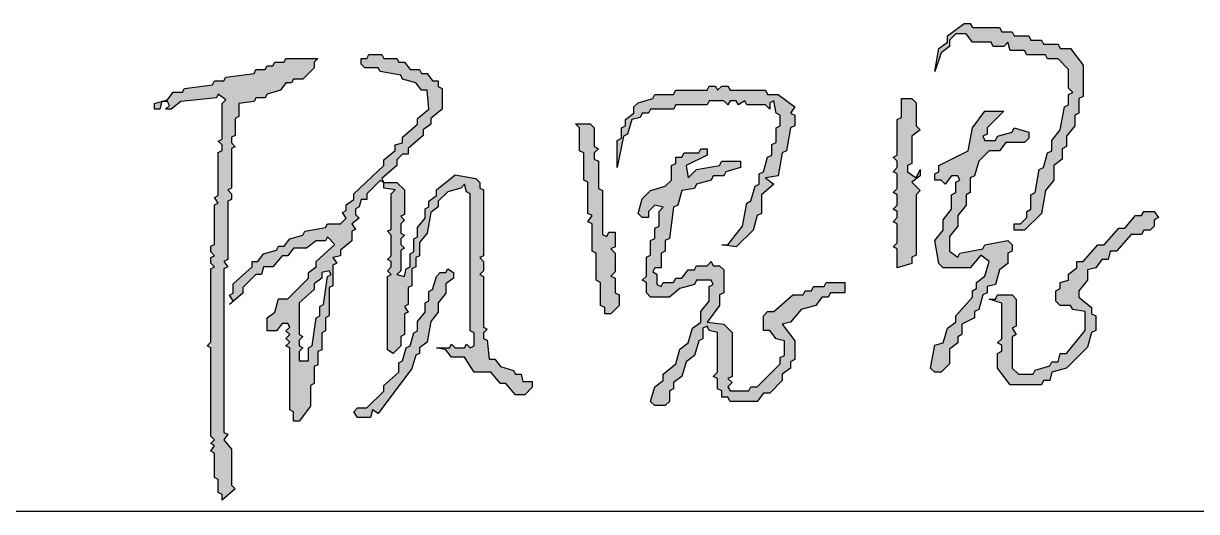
# Model space of a CAD drawing. Header units: millimetres. Extents: x 2630 to 3503, y 1668 to 1965.
# Drawn here: x 3404.62 to 3420.73, y 1685.49 to 1692.2 of the extents above; entities that cross this region are included whole.
import ezdxf

# ---------------------------------------------------------------- set-up
doc = ezdxf.new("R2010")
doc.units = ezdxf.units.MM

# ---------------------------------------------------------------- blocks, each defined once
blk = doc.blocks.new('顾思思')
at = {"linetype": 'Continuous'}
h = blk.add_hatch(color=0, dxfattribs=at)
h.paths.add_polyline_path([(2811.27, 2357.87), (2813.07, 2358.77), (2812.17, 2360.57), (2808.57, 2359.67), (2808.57, 2356.97), (2804.97, 2354.27), (2804.97, 2351.57), (2797.77, 2345.27), (2797.77, 2329.97), (2799.57, 2329.07), (2797.77, 2327.27), (2797.77, 2324.57), (2799.57, 2323.67), (2797.77, 2321.87), (2797.77, 2317.37), (2802.27, 2317.37), (2802.27, 2323.67), (2804.07, 2324.57), (2805.87, 2338.07), (2807.67, 2338.97), (2807.67, 2343.47), (2809.47, 2344.37)], flags=17)
h.paths.add_polyline_path([(2868.87, 2361.47), (2871.57, 2359.67), (2871.57, 2356.97), (2867.97, 2354.27), (2867.97, 2349.77), (2864.37, 2345.27), (2864.37, 2340.77), (2860.77, 2336.27), (2858.97, 2326.37), (2855.37, 2323.67), (2855.37, 2320.97), (2853.57, 2320.07), (2851.77, 2313.77), (2835.57, 2292.17), (2832.87, 2293.97), (2831.97, 2290.37), (2825.67, 2290.37), (2823.87, 2293.07), (2825.67, 2294.87), (2830.17, 2294.87), (2838.27, 2302.97), (2838.27, 2305.67), (2845.47, 2311.97), (2845.47, 2316.47), (2847.27, 2317.37), (2849.07, 2323.67), (2850.87, 2324.57), (2852.67, 2330.87), (2854.47, 2331.77), (2854.47, 2336.27), (2858.07, 2340.77), (2858.07, 2345.27), (2859.87, 2346.17), (2859.87, 2350.67), (2861.67, 2351.57), (2863.47, 2357.87), (2865.27, 2359.67), (2867.97, 2359.67)], flags=17)
h.paths.add_polyline_path([(3202, 2389), (3207, 2389), (3209, 2386), (3207, 2385), (3207, 2382), (3205, 2380), (3202, 2380), (3201, 2378), (3196, 2378), (3189, 2370), (3186, 2370), (3185, 2366), (3182, 2366), (3179, 2362), (3175, 2361), (3175, 2356), (3171, 2351), (3171, 2348), (3177, 2343), (3177, 2340), (3179, 2339), (3179, 2332), (3177, 2331), (3175, 2324), (3165, 2314), (3158, 2312), (3157, 2308), (3154, 2308), (3153, 2306), (3138, 2306), (3132, 2314), (3132, 2321), (3134, 2322), (3134, 2325), (3132, 2326), (3134, 2328), (3134, 2345), (3128, 2347), (3131, 2347), (3132, 2349), (3139, 2349), (3141, 2347), (3141, 2334), (3139, 2333), (3141, 2330), (3139, 2329), (3139, 2314), (3142, 2311), (3149, 2311), (3150, 2313), (3157, 2315), (3158, 2317), (3161, 2317), (3162, 2321), (3165, 2321), (3174, 2332), (3174, 2341), (3168, 2342), (3167, 2344), (3162, 2344), (3160, 2346), (3160, 2351), (3162, 2352), (3162, 2355), (3166, 2356), (3166, 2359), (3170, 2362), (3170, 2365), (3173, 2365), (3180, 2373), (3183, 2373), (3190, 2381), (3193, 2381), (3198, 2387), (3201, 2387)])
h.paths.add_polyline_path([(2990, 2419), (2993, 2419), (2993, 2416), (2983, 2411), (2984, 2405), (2988, 2409), (2999, 2411), (3000, 2413), (3009, 2413), (3009, 2410), (3002, 2408), (3001, 2406), (2996, 2406), (2995, 2404), (2988, 2402), (2987, 2400), (2981, 2399), (2979, 2392), (2977, 2391), (2975, 2376), (2973, 2375), (2973, 2370), (2971, 2369), (2971, 2362), (2968, 2362), (2967, 2360), (2969, 2359), (2969, 2354), (2971, 2353), (2972, 2355), (2977, 2355), (2978, 2357), (2981, 2357), (2984, 2361), (2987, 2361), (2988, 2363), (2993, 2363), (2995, 2365), (2996, 2363), (2999, 2363), (3001, 2361), (3001, 2350), (2999, 2349), (2999, 2344), (2993, 2336), (3001, 2335), (3005, 2331), (3005, 2310), (3003, 2309), (3005, 2307), (3003, 2305), (3004, 2303), (3013, 2303), (3014, 2305), (3017, 2305), (3028, 2316), (3028, 2319), (3030, 2320), (3030, 2327), (3026, 2328), (3023, 2332), (3020, 2332), (3020, 2339), (3022, 2341), (3025, 2341), (3034, 2349), (3039, 2349), (3040, 2351), (3043, 2351), (3044, 2353), (3049, 2353), (3050, 2355), (3059, 2355), (3059, 2350), (3052, 2350), (3051, 2348), (3048, 2348), (3045, 2344), (3038, 2342), (3033, 2336), (3029, 2335), (3035, 2327), (3035, 2318), (3033, 2317), (3033, 2314), (3029, 2311), (3029, 2308), (3023, 2302), (3020, 2302), (3017, 2298), (3004, 2298), (3003, 2300), (3000, 2300), (3000, 2303), (2998, 2304), (2998, 2309), (2996, 2310), (2998, 2312), (2998, 2331), (2994, 2332), (2993, 2334), (2991, 2333), (2991, 2328), (2989, 2327), (2987, 2320), (2983, 2317), (2981, 2310), (2977, 2307), (2977, 2304), (2975, 2303), (2975, 2298), (2973, 2296), (2968, 2296), (2966, 2298), (2968, 2305), (2972, 2308), (2972, 2311), (2978, 2316), (2980, 2323), (2984, 2326), (2986, 2333), (2990, 2336), (2990, 2341), (2994, 2346), (2994, 2353), (2996, 2354), (2995, 2356), (2988, 2356), (2987, 2354), (2980, 2352), (2975, 2348), (2966, 2348), (2964, 2350), (2964, 2355), (2962, 2356), (2964, 2358), (2964, 2367), (2966, 2368), (2966, 2375), (2968, 2376), (2968, 2381), (2970, 2382), (2970, 2389), (2972, 2391), (2968, 2392), (2965, 2389), (2965, 2386), (2962, 2386), (2960, 2388), (2962, 2395), (2966, 2399), (2973, 2401), (2976, 2404), (2976, 2411), (2978, 2412), (2978, 2415), (2981, 2415), (2982, 2417), (2989, 2417)])
h.paths.add_polyline_path([(2930, 2431), (2937, 2431), (2939, 2429), (2939, 2420), (2941, 2419), (2939, 2417), (2939, 2414), (2941, 2413), (2941, 2400), (2943, 2399), (2943, 2378), (2945, 2377), (2946, 2379), (2949, 2379), (2949, 2372), (2947, 2371), (2949, 2369), (2949, 2360), (2947, 2358), (2949, 2357), (2949, 2350), (2951, 2349), (2951, 2344), (2947, 2340), (2944, 2340), (2944, 2343), (2942, 2344), (2942, 2355), (2940, 2356), (2940, 2369), (2938, 2370), (2938, 2383), (2936, 2384), (2938, 2387), (2936, 2388), (2936, 2403), (2934, 2404), (2934, 2417), (2932, 2418), (2932, 2429)])
h.paths.add_polyline_path([(3126, 2437), (3135, 2437), (3127, 2429), (3127, 2426), (3125, 2425), (3126, 2423), (3131, 2423), (3132, 2425), (3139, 2427), (3140, 2429), (3147, 2427), (3147, 2424), (3145, 2422), (3136, 2422), (3133, 2418), (3128, 2418), (3123, 2413), (3121, 2406), (3119, 2405), (3119, 2398), (3117, 2397), (3117, 2392), (3113, 2387), (3113, 2382), (3109, 2377), (3109, 2370), (3113, 2367), (3114, 2369), (3125, 2371), (3126, 2373), (3137, 2375), (3139, 2373), (3139, 2370), (3137, 2369), (3137, 2364), (3133, 2361), (3131, 2354), (3127, 2353), (3127, 2350), (3125, 2349), (3123, 2342), (3121, 2341), (3121, 2338), (3115, 2335), (3115, 2330), (3113, 2329), (3113, 2326), (3109, 2323), (3109, 2316), (3105, 2312), (3102, 2312), (3100, 2314), (3102, 2325), (3106, 2326), (3108, 2333), (3112, 2336), (3112, 2339), (3120, 2348), (3120, 2351), (3122, 2352), (3122, 2355), (3126, 2358), (3128, 2365), (3124, 2368), (3119, 2362), (3106, 2362), (3104, 2364), (3102, 2375), (3106, 2380), (3106, 2385), (3110, 2390), (3110, 2397), (3112, 2398), (3112, 2403), (3114, 2404), (3113, 2406), (3110, 2406), (3107, 2402), (3105, 2404), (3102, 2404), (3102, 2407), (3104, 2408), (3104, 2411), (3118, 2418), (3120, 2429)])
h.paths.add_polyline_path([(3086, 2443), (3091, 2443), (3093, 2441), (3093, 2430), (3095, 2428), (3091, 2425), (3091, 2412), (3089, 2411), (3089, 2408), (3093, 2405), (3095, 2409), (3095, 2406), (3091, 2403), (3095, 2399), (3093, 2397), (3093, 2368), (3091, 2367), (3091, 2364), (3084, 2362), (3084, 2371), (3082, 2372), (3084, 2374), (3084, 2383), (3082, 2384), (3084, 2386), (3084, 2389), (3082, 2390), (3084, 2392), (3084, 2397), (3082, 2398), (3084, 2400), (3084, 2407), (3082, 2408), (3084, 2410), (3084, 2413), (3082, 2415), (3084, 2416), (3084, 2433), (3086, 2434)])
h.paths.add_polyline_path([(2994, 2449), (2997, 2449), (2998, 2447), (3000, 2449), (3003, 2449), (3004, 2447), (3021, 2447), (3022, 2445), (3027, 2445), (3035, 2439), (3033, 2436), (3035, 2435), (3035, 2430), (3033, 2429), (3031, 2418), (3029, 2417), (3027, 2406), (3021, 2405), (3025, 2402), (3019, 2397), (3019, 2388), (3017, 2387), (3015, 2380), (3007, 2372), (3000, 2373), (3003, 2373), (3010, 2382), (3012, 2393), (3014, 2394), (3016, 2401), (3018, 2402), (3018, 2407), (3020, 2408), (3022, 2415), (3024, 2416), (3024, 2421), (3026, 2422), (3026, 2429), (3028, 2430), (3028, 2435), (3026, 2436), (3025, 2442), (3023, 2441), (3023, 2438), (3021, 2440), (3012, 2440), (3011, 2442), (3008, 2440), (3007, 2442), (3004, 2442), (3003, 2440), (3001, 2442), (2994, 2442), (2993, 2440), (2978, 2440), (2977, 2438), (2966, 2438), (2965, 2436), (2962, 2436), (2961, 2434), (2957, 2433), (2955, 2426), (2953, 2425), (2950, 2410), (2950, 2423), (2952, 2424), (2952, 2429), (2954, 2430), (2954, 2433), (2958, 2436), (2958, 2439), (2960, 2441), (2967, 2443), (2968, 2445), (2977, 2445), (2978, 2447), (2993, 2447)])
h.paths.add_polyline_path([(2791.47, 2462.27), (2806.77, 2462.27), (2804.97, 2460.47), (2804.97, 2457.77), (2799.57, 2452.37), (2795.07, 2452.37), (2794.17, 2450.57), (2791.47, 2450.57), (2788.77, 2446.97), (2782.47, 2445.17), (2781.57, 2443.37), (2777.07, 2443.37), (2776.17, 2441.57), (2768.97, 2440.67), (2768.97, 2434.37), (2767.17, 2433.47), (2767.17, 2425.37), (2765.37, 2424.47), (2765.37, 2421.77), (2767.17, 2419.97), (2765.37, 2419.07), (2765.37, 2400.17), (2763.57, 2399.27), (2765.37, 2397.47), (2765.37, 2394.77), (2763.57, 2393.87), (2763.57, 2365.97), (2761.77, 2365.07), (2763.57, 2362.37), (2761.77, 2361.47), (2761.77, 2283.17), (2763.57, 2282.27), (2761.77, 2279.57), (2765.37, 2275.07), (2765.37, 2257.97), (2767.17, 2256.17), (2760.87, 2250.77), (2760.87, 2253.47), (2759.07, 2254.37), (2759.07, 2260.67), (2757.27, 2261.57), (2757.27, 2273.27), (2755.47, 2274.17), (2757.27, 2276.87), (2755.47, 2277.77), (2757.27, 2279.57), (2755.47, 2281.37), (2755.47, 2323.67), (2753.67, 2324.57), (2755.47, 2326.37), (2755.47, 2361.47), (2757.27, 2362.37), (2755.47, 2364.17), (2755.47, 2366.87), (2757.27, 2367.77), (2755.47, 2369.57), (2755.47, 2372.27), (2757.27, 2373.17), (2757.27, 2392.07), (2759.07, 2392.97), (2757.27, 2395.67), (2759.07, 2396.57), (2759.07, 2417.27), (2760.87, 2418.17), (2760.87, 2420.87), (2759.07, 2422.67), (2760.87, 2423.57), (2760.87, 2440.67), (2762.67, 2442.47), (2759.07, 2445.17), (2758.17, 2443.37), (2741.07, 2441.57), (2736.57, 2437.97), (2733.87, 2437.97), (2735.67, 2439.77), (2734.77, 2441.57), (2732.07, 2441.57), (2731.17, 2437.97), (2728.47, 2437.97), (2728.47, 2440.67), (2734.77, 2442.47), (2737.47, 2446.07), (2741.97, 2446.07), (2742.87, 2447.87), (2756.37, 2449.67), (2757.27, 2451.47), (2761.77, 2451.47), (2762.67, 2453.27), (2776.17, 2455.07), (2777.07, 2456.87), (2781.57, 2456.87), (2782.47, 2458.67), (2785.17, 2458.67), (2786.07, 2460.47), (2790.57, 2460.47)])
h.paths.add_polyline_path([(2831.07, 2464.07), (2837.37, 2464.07), (2838.27, 2462.27), (2844.57, 2462.27), (2845.47, 2460.47), (2848.17, 2460.47), (2850.87, 2456.87), (2855.37, 2456.87), (2856.27, 2455.07), (2858.97, 2455.07), (2861.67, 2451.47), (2864.37, 2451.47), (2864.37, 2448.77), (2866.17, 2447.87), (2866.17, 2437.97), (2860.77, 2433.47), (2860.77, 2430.77), (2857.17, 2428.07), (2857.17, 2425.37), (2849.97, 2419.07), (2849.97, 2416.37), (2847.27, 2416.37), (2844.57, 2413.67), (2844.57, 2410.97), (2837.37, 2404.67), (2838.27, 2402.87), (2844.57, 2402.87), (2848.17, 2399.27), (2848.17, 2387.57), (2846.37, 2386.67), (2848.17, 2384.87), (2846.37, 2383.07), (2846.37, 2378.57), (2848.17, 2377.67), (2846.37, 2375.87), (2846.37, 2373.17), (2848.17, 2371.37), (2846.37, 2370.47), (2846.37, 2360.57), (2844.57, 2358.77), (2848.17, 2357.87), (2849.07, 2361.47), (2850.87, 2362.37), (2850.87, 2368.67), (2852.67, 2369.57), (2852.67, 2375.87), (2854.47, 2376.77), (2854.47, 2381.27), (2858.07, 2385.77), (2858.07, 2390.27), (2859.87, 2391.17), (2859.87, 2393.87), (2863.47, 2396.57), (2863.47, 2399.27), (2872.47, 2406.47), (2882.37, 2404.67), (2884.17, 2402.87), (2884.17, 2400.17), (2885.97, 2399.27), (2885.97, 2367.77), (2884.17, 2366.87), (2885.97, 2365.07), (2885.97, 2360.57), (2884.17, 2358.77), (2885.97, 2357.87), (2885.97, 2333.57), (2887.77, 2332.67), (2885.97, 2330.87), (2885.97, 2328.17), (2887.77, 2327.27), (2888.67, 2318.27), (2891.37, 2318.27), (2894.07, 2314.67), (2900.37, 2312.87), (2901.27, 2311.07), (2903.97, 2311.07), (2904.87, 2307.47), (2909.37, 2307.47), (2909.37, 2304.77), (2905.77, 2301.17), (2901.27, 2301.17), (2896.77, 2306.57), (2894.07, 2306.57), (2889.57, 2311.97), (2881.47, 2311.97), (2876.97, 2319.17), (2870.67, 2319.17), (2867.97, 2322.77), (2863.47, 2323.67), (2869.77, 2323.67), (2870.67, 2325.47), (2872.47, 2323.67), (2876.97, 2323.67), (2877.87, 2325.47), (2879.67, 2323.67), (2881.47, 2324.57), (2881.47, 2330.87), (2879.67, 2331.77), (2879.67, 2397.47), (2877.87, 2398.37), (2876.97, 2401.97), (2875.17, 2400.17), (2868.87, 2398.37), (2864.37, 2393.87), (2864.37, 2391.17), (2860.77, 2388.47), (2858.97, 2378.57), (2855.37, 2374.07), (2855.37, 2367.77), (2853.57, 2366.87), (2853.57, 2362.37), (2851.77, 2361.47), (2851.77, 2353.37), (2849.97, 2352.47), (2849.97, 2344.37), (2848.17, 2343.47), (2849.97, 2340.77), (2848.17, 2339.87), (2848.17, 2329.97), (2846.37, 2329.07), (2846.37, 2324.57), (2842.77, 2320.97), (2840.07, 2322.77), (2840.07, 2357.87), (2841.87, 2358.77), (2840.07, 2360.57), (2841.87, 2362.37), (2841.87, 2365.07), (2840.07, 2365.97), (2841.87, 2367.77), (2841.87, 2377.67), (2840.07, 2379.47), (2841.87, 2380.37), (2841.87, 2397.47), (2843.67, 2399.27), (2838.27, 2400.17), (2838.27, 2402.87), (2836.47, 2403.77), (2830.17, 2397.47), (2830.17, 2394.77), (2827.47, 2394.77), (2826.57, 2391.17), (2824.77, 2390.27), (2824.77, 2387.57), (2826.57, 2385.77), (2822.97, 2383.07), (2824.77, 2380.37), (2822.97, 2379.47), (2822.97, 2374.97), (2817.57, 2370.47), (2817.57, 2367.77), (2813.97, 2366.87), (2815.77, 2364.17), (2813.97, 2363.27), (2813.97, 2353.37), (2812.17, 2352.47), (2812.17, 2338.97), (2810.37, 2338.07), (2810.37, 2331.77), (2808.57, 2330.87), (2808.57, 2322.77), (2806.77, 2321.87), (2806.77, 2315.57), (2804.97, 2314.67), (2804.97, 2306.57), (2803.17, 2305.67), (2803.17, 2295.77), (2797.77, 2288.57), (2795.07, 2288.57), (2795.07, 2293.07), (2793.27, 2293.97), (2793.27, 2323.67), (2791.47, 2324.57), (2793.27, 2326.37), (2791.47, 2328.17), (2793.27, 2329.97), (2791.47, 2331.77), (2793.27, 2333.57), (2792.37, 2335.37), (2789.67, 2335.37), (2786.97, 2331.77), (2782.47, 2331.77), (2782.47, 2338.07), (2786.07, 2340.77), (2787.87, 2347.07), (2792.37, 2347.07), (2802.27, 2356.97), (2802.27, 2359.67), (2805.87, 2362.37), (2805.87, 2365.07), (2814.87, 2373.17), (2811.27, 2376.77), (2810.37, 2374.97), (2805.87, 2374.97), (2801.37, 2371.37), (2795.07, 2371.37), (2792.37, 2367.77), (2789.67, 2367.77), (2785.17, 2362.37), (2780.67, 2362.37), (2779.77, 2358.77), (2777.07, 2358.77), (2770.77, 2352.47), (2770.77, 2349.77), (2764.47, 2344.37), (2766.27, 2346.17), (2764.47, 2348.87), (2766.27, 2349.77), (2766.27, 2354.27), (2775.27, 2362.37), (2775.27, 2365.07), (2777.97, 2365.07), (2780.67, 2368.67), (2786.97, 2370.47), (2787.87, 2372.27), (2790.57, 2372.27), (2793.27, 2375.87), (2799.57, 2377.67), (2800.47, 2379.47), (2810.37, 2381.27), (2811.27, 2383.07), (2817.57, 2383.07), (2820.27, 2385.77), (2818.47, 2388.47), (2820.27, 2389.37), (2820.27, 2392.07), (2823.87, 2394.77), (2823.87, 2397.47), (2838.27, 2410.97), (2838.27, 2413.67), (2843.67, 2418.17), (2843.67, 2420.87), (2847.27, 2421.77), (2847.27, 2424.47), (2854.47, 2430.77), (2854.47, 2433.47), (2859.87, 2437.97), (2858.97, 2446.97), (2856.27, 2446.97), (2853.57, 2450.57), (2847.27, 2452.37), (2846.37, 2454.17), (2836.47, 2455.97), (2835.57, 2457.77), (2829.27, 2457.77), (2827.47, 2459.57), (2827.47, 2462.27), (2830.17, 2462.27)])
h.paths.add_polyline_path([(3116, 2479), (3119, 2479), (3120, 2477), (3133, 2477), (3134, 2475), (3139, 2475), (3140, 2473), (3147, 2473), (3148, 2471), (3153, 2471), (3154, 2469), (3161, 2469), (3162, 2467), (3167, 2467), (3173, 2459), (3173, 2444), (3171, 2443), (3171, 2436), (3169, 2435), (3169, 2430), (3165, 2425), (3165, 2420), (3163, 2419), (3163, 2414), (3159, 2411), (3159, 2404), (3155, 2399), (3153, 2388), (3145, 2380), (3140, 2380), (3140, 2383), (3143, 2383), (3146, 2386), (3146, 2389), (3148, 2390), (3148, 2397), (3150, 2398), (3152, 2409), (3154, 2410), (3156, 2417), (3158, 2418), (3158, 2423), (3162, 2428), (3164, 2439), (3166, 2440), (3166, 2445), (3168, 2446), (3166, 2448), (3166, 2457), (3161, 2462), (3156, 2462), (3155, 2464), (3146, 2464), (3145, 2466), (3138, 2466), (3137, 2470), (3135, 2468), (3130, 2468), (3129, 2470), (3120, 2470), (3117, 2474), (3112, 2474), (3109, 2471), (3109, 2468), (3105, 2465), (3102, 2456), (3104, 2467), (3108, 2470), (3108, 2473)])
at = {"color": 0, "linetype": 'Continuous'}
for points in [[(3116, 2479), (3119, 2479), (3120, 2477), (3133, 2477), (3134, 2475), (3139, 2475), (3140, 2473), (3147, 2473), (3148, 2471), (3153, 2471), (3154, 2469), (3161, 2469), (3162, 2467), (3167, 2467), (3173, 2459), (3173, 2444), (3171, 2443), (3171, 2436), (3169, 2435), (3169, 2430), (3165, 2425), (3165, 2420), (3163, 2419), (3163, 2414), (3159, 2411), (3159, 2404), (3155, 2399), (3153, 2388), (3145, 2380), (3140, 2380), (3140, 2383), (3143, 2383), (3146, 2386), (3146, 2389), (3148, 2390), (3148, 2397), (3150, 2398), (3152, 2409), (3154, 2410), (3156, 2417), (3158, 2418), (3158, 2423), (3162, 2428), (3164, 2439), (3166, 2440), (3166, 2445), (3168, 2446), (3166, 2448), (3166, 2457), (3161, 2462), (3156, 2462), (3155, 2464), (3146, 2464), (3145, 2466), (3138, 2466), (3137, 2470), (3135, 2468), (3130, 2468), (3129, 2470), (3120, 2470), (3117, 2474), (3112, 2474), (3109, 2471), (3109, 2468), (3105, 2465), (3102, 2456), (3104, 2467), (3108, 2470), (3108, 2473), (3116, 2479)], [(2791.47, 2462.27), (2806.77, 2462.27), (2804.97, 2460.47), (2804.97, 2457.77), (2799.57, 2452.37), (2795.07, 2452.37), (2794.17, 2450.57), (2791.47, 2450.57), (2788.77, 2446.97), (2782.47, 2445.17), (2781.57, 2443.37), (2777.07, 2443.37), (2776.17, 2441.57), (2768.97, 2440.67), (2768.97, 2434.37), (2767.17, 2433.47), (2767.17, 2425.37), (2765.37, 2424.47), (2765.37, 2421.77), (2767.17, 2419.97), (2765.37, 2419.07), (2765.37, 2400.17), (2763.57, 2399.27), (2765.37, 2397.47), (2765.37, 2394.77), (2763.57, 2393.87), (2763.57, 2365.97), (2761.77, 2365.07), (2763.57, 2362.37), (2761.77, 2361.47), (2761.77, 2283.17), (2763.57, 2282.27), (2761.77, 2279.57), (2765.37, 2275.07), (2765.37, 2257.97), (2767.17, 2256.17), (2760.87, 2250.77), (2760.87, 2253.47), (2759.07, 2254.37), (2759.07, 2260.67), (2757.27, 2261.57), (2757.27, 2273.27), (2755.47, 2274.17), (2757.27, 2276.87), (2755.47, 2277.77), (2757.27, 2279.57), (2755.47, 2281.37), (2755.47, 2323.67), (2753.67, 2324.57), (2755.47, 2326.37), (2755.47, 2361.47), (2757.27, 2362.37), (2755.47, 2364.17), (2755.47, 2366.87), (2757.27, 2367.77), (2755.47, 2369.57), (2755.47, 2372.27), (2757.27, 2373.17), (2757.27, 2392.07), (2759.07, 2392.97), (2757.27, 2395.67), (2759.07, 2396.57), (2759.07, 2417.27), (2760.87, 2418.17), (2760.87, 2420.87), (2759.07, 2422.67), (2760.87, 2423.57), (2760.87, 2440.67), (2762.67, 2442.47), (2759.07, 2445.17), (2758.17, 2443.37), (2741.07, 2441.57), (2736.57, 2437.97), (2733.87, 2437.97), (2735.67, 2439.77), (2734.77, 2441.57), (2732.07, 2441.57), (2731.17, 2437.97), (2728.47, 2437.97), (2728.47, 2440.67), (2734.77, 2442.47), (2737.47, 2446.07), (2741.97, 2446.07), (2742.87, 2447.87), (2756.37, 2449.67), (2757.27, 2451.47), (2761.77, 2451.47), (2762.67, 2453.27), (2776.17, 2455.07), (2777.07, 2456.87), (2781.57, 2456.87), (2782.47, 2458.67), (2785.17, 2458.67), (2786.07, 2460.47), (2790.57, 2460.47), (2791.47, 2462.27)], [(2831.07, 2464.07), (2837.37, 2464.07), (2838.27, 2462.27), (2844.57, 2462.27), (2845.47, 2460.47), (2848.17, 2460.47), (2850.87, 2456.87), (2855.37, 2456.87), (2856.27, 2455.07), (2858.97, 2455.07), (2861.67, 2451.47), (2864.37, 2451.47), (2864.37, 2448.77), (2866.17, 2447.87), (2866.17, 2437.97), (2860.77, 2433.47), (2860.77, 2430.77), (2857.17, 2428.07), (2857.17, 2425.37), (2849.97, 2419.07), (2849.97, 2416.37), (2847.27, 2416.37), (2844.57, 2413.67), (2844.57, 2410.97), (2837.37, 2404.67), (2838.27, 2402.87), (2844.57, 2402.87), (2848.17, 2399.27), (2848.17, 2387.57), (2846.37, 2386.67), (2848.17, 2384.87), (2846.37, 2383.07), (2846.37, 2378.57), (2848.17, 2377.67), (2846.37, 2375.87), (2846.37, 2373.17), (2848.17, 2371.37), (2846.37, 2370.47), (2846.37, 2360.57), (2844.57, 2358.77), (2848.17, 2357.87), (2849.07, 2361.47), (2850.87, 2362.37), (2850.87, 2368.67), (2852.67, 2369.57), (2852.67, 2375.87), (2854.47, 2376.77), (2854.47, 2381.27), (2858.07, 2385.77), (2858.07, 2390.27), (2859.87, 2391.17), (2859.87, 2393.87), (2863.47, 2396.57), (2863.47, 2399.27), (2872.47, 2406.47), (2882.37, 2404.67), (2884.17, 2402.87), (2884.17, 2400.17), (2885.97, 2399.27), (2885.97, 2367.77), (2884.17, 2366.87), (2885.97, 2365.07), (2885.97, 2360.57), (2884.17, 2358.77), (2885.97, 2357.87), (2885.97, 2333.57), (2887.77, 2332.67), (2885.97, 2330.87), (2885.97, 2328.17), (2887.77, 2327.27), (2888.67, 2318.27), (2891.37, 2318.27), (2894.07, 2314.67), (2900.37, 2312.87), (2901.27, 2311.07), (2903.97, 2311.07), (2904.87, 2307.47), (2909.37, 2307.47), (2909.37, 2304.77), (2905.77, 2301.17), (2901.27, 2301.17), (2896.77, 2306.57), (2894.07, 2306.57), (2889.57, 2311.97), (2881.47, 2311.97), (2876.97, 2319.17), (2870.67, 2319.17), (2867.97, 2322.77), (2863.47, 2323.67), (2869.77, 2323.67), (2870.67, 2325.47), (2872.47, 2323.67), (2876.97, 2323.67), (2877.87, 2325.47), (2879.67, 2323.67), (2881.47, 2324.57), (2881.47, 2330.87), (2879.67, 2331.77), (2879.67, 2397.47), (2877.87, 2398.37), (2876.97, 2401.97), (2875.17, 2400.17), (2868.87, 2398.37), (2864.37, 2393.87), (2864.37, 2391.17), (2860.77, 2388.47), (2858.97, 2378.57), (2855.37, 2374.07), (2855.37, 2367.77), (2853.57, 2366.87), (2853.57, 2362.37), (2851.77, 2361.47), (2851.77, 2353.37), (2849.97, 2352.47), (2849.97, 2344.37), (2848.17, 2343.47), (2849.97, 2340.77), (2848.17, 2339.87), (2848.17, 2329.97), (2846.37, 2329.07), (2846.37, 2324.57), (2842.77, 2320.97), (2840.07, 2322.77), (2840.07, 2357.87), (2841.87, 2358.77), (2840.07, 2360.57), (2841.87, 2362.37), (2841.87, 2365.07), (2840.07, 2365.97), (2841.87, 2367.77), (2841.87, 2377.67), (2840.07, 2379.47), (2841.87, 2380.37), (2841.87, 2397.47), (2843.67, 2399.27), (2838.27, 2400.17), (2838.27, 2402.87), (2836.47, 2403.77), (2830.17, 2397.47), (2830.17, 2394.77), (2827.47, 2394.77), (2826.57, 2391.17), (2824.77, 2390.27), (2824.77, 2387.57), (2826.57, 2385.77), (2822.97, 2383.07), (2824.77, 2380.37), (2822.97, 2379.47), (2822.97, 2374.97), (2817.57, 2370.47), (2817.57, 2367.77), (2813.97, 2366.87), (2815.77, 2364.17), (2813.97, 2363.27), (2813.97, 2353.37), (2812.17, 2352.47), (2812.17, 2338.97), (2810.37, 2338.07), (2810.37, 2331.77), (2808.57, 2330.87), (2808.57, 2322.77), (2806.77, 2321.87), (2806.77, 2315.57), (2804.97, 2314.67), (2804.97, 2306.57), (2803.17, 2305.67), (2803.17, 2295.77), (2797.77, 2288.57), (2795.07, 2288.57), (2795.07, 2293.07), (2793.27, 2293.97), (2793.27, 2323.67), (2791.47, 2324.57), (2793.27, 2326.37), (2791.47, 2328.17), (2793.27, 2329.97), (2791.47, 2331.77), (2793.27, 2333.57), (2792.37, 2335.37), (2789.67, 2335.37), (2786.97, 2331.77), (2782.47, 2331.77), (2782.47, 2338.07), (2786.07, 2340.77), (2787.87, 2347.07), (2792.37, 2347.07), (2802.27, 2356.97), (2802.27, 2359.67), (2805.87, 2362.37), (2805.87, 2365.07), (2814.87, 2373.17), (2811.27, 2376.77), (2810.37, 2374.97), (2805.87, 2374.97), (2801.37, 2371.37), (2795.07, 2371.37), (2792.37, 2367.77), (2789.67, 2367.77), (2785.17, 2362.37), (2780.67, 2362.37), (2779.77, 2358.77), (2777.07, 2358.77), (2770.77, 2352.47), (2770.77, 2349.77), (2764.47, 2344.37), (2766.27, 2346.17), (2764.47, 2348.87), (2766.27, 2349.77), (2766.27, 2354.27), (2775.27, 2362.37), (2775.27, 2365.07), (2777.97, 2365.07), (2780.67, 2368.67), (2786.97, 2370.47), (2787.87, 2372.27), (2790.57, 2372.27), (2793.27, 2375.87), (2799.57, 2377.67), (2800.47, 2379.47), (2810.37, 2381.27), (2811.27, 2383.07), (2817.57, 2383.07), (2820.27, 2385.77), (2818.47, 2388.47), (2820.27, 2389.37), (2820.27, 2392.07), (2823.87, 2394.77), (2823.87, 2397.47), (2838.27, 2410.97), (2838.27, 2413.67), (2843.67, 2418.17), (2843.67, 2420.87), (2847.27, 2421.77), (2847.27, 2424.47), (2854.47, 2430.77), (2854.47, 2433.47), (2859.87, 2437.97), (2858.97, 2446.97), (2856.27, 2446.97), (2853.57, 2450.57), (2847.27, 2452.37), (2846.37, 2454.17), (2836.47, 2455.97), (2835.57, 2457.77), (2829.27, 2457.77), (2827.47, 2459.57), (2827.47, 2462.27), (2830.17, 2462.27), (2831.07, 2464.07)], [(2994, 2449), (2997, 2449), (2998, 2447), (3000, 2449), (3003, 2449), (3004, 2447), (3021, 2447), (3022, 2445), (3027, 2445), (3035, 2439), (3033, 2436), (3035, 2435), (3035, 2430), (3033, 2429), (3031, 2418), (3029, 2417), (3027, 2406), (3021, 2405), (3025, 2402), (3019, 2397), (3019, 2388), (3017, 2387), (3015, 2380), (3007, 2372), (3000, 2373), (3003, 2373), (3010, 2382), (3012, 2393), (3014, 2394), (3016, 2401), (3018, 2402), (3018, 2407), (3020, 2408), (3022, 2415), (3024, 2416), (3024, 2421), (3026, 2422), (3026, 2429), (3028, 2430), (3028, 2435), (3026, 2436), (3025, 2442), (3023, 2441), (3023, 2438), (3021, 2440), (3012, 2440), (3011, 2442), (3008, 2440), (3007, 2442), (3004, 2442), (3003, 2440), (3001, 2442), (2994, 2442), (2993, 2440), (2978, 2440), (2977, 2438), (2966, 2438), (2965, 2436), (2962, 2436), (2961, 2434), (2957, 2433), (2955, 2426), (2953, 2425), (2950, 2410), (2950, 2423), (2952, 2424), (2952, 2429), (2954, 2430), (2954, 2433), (2958, 2436), (2958, 2439), (2960, 2441), (2967, 2443), (2968, 2445), (2977, 2445), (2978, 2447), (2993, 2447), (2994, 2449)], [(3086, 2443), (3091, 2443), (3093, 2441), (3093, 2430), (3095, 2428), (3091, 2425), (3091, 2412), (3089, 2411), (3089, 2408), (3093, 2405), (3095, 2409), (3095, 2406), (3091, 2403), (3095, 2399), (3093, 2397), (3093, 2368), (3091, 2367), (3091, 2364), (3084, 2362), (3084, 2371), (3082, 2372), (3084, 2374), (3084, 2383), (3082, 2384), (3084, 2386), (3084, 2389), (3082, 2390), (3084, 2392), (3084, 2397), (3082, 2398), (3084, 2400), (3084, 2407), (3082, 2408), (3084, 2410), (3084, 2413), (3082, 2415), (3084, 2416), (3084, 2433), (3086, 2434), (3086, 2443)], [(3126, 2437), (3135, 2437), (3127, 2429), (3127, 2426), (3125, 2425), (3126, 2423), (3131, 2423), (3132, 2425), (3139, 2427), (3140, 2429), (3147, 2427), (3147, 2424), (3145, 2422), (3136, 2422), (3133, 2418), (3128, 2418), (3123, 2413), (3121, 2406), (3119, 2405), (3119, 2398), (3117, 2397), (3117, 2392), (3113, 2387), (3113, 2382), (3109, 2377), (3109, 2370), (3113, 2367), (3114, 2369), (3125, 2371), (3126, 2373), (3137, 2375), (3139, 2373), (3139, 2370), (3137, 2369), (3137, 2364), (3133, 2361), (3131, 2354), (3127, 2353), (3127, 2350), (3125, 2349), (3123, 2342), (3121, 2341), (3121, 2338), (3115, 2335), (3115, 2330), (3113, 2329), (3113, 2326), (3109, 2323), (3109, 2316), (3105, 2312), (3102, 2312), (3100, 2314), (3102, 2325), (3106, 2326), (3108, 2333), (3112, 2336), (3112, 2339), (3120, 2348), (3120, 2351), (3122, 2352), (3122, 2355), (3126, 2358), (3128, 2365), (3124, 2368), (3119, 2362), (3106, 2362), (3104, 2364), (3102, 2375), (3106, 2380), (3106, 2385), (3110, 2390), (3110, 2397), (3112, 2398), (3112, 2403), (3114, 2404), (3113, 2406), (3110, 2406), (3107, 2402), (3105, 2404), (3102, 2404), (3102, 2407), (3104, 2408), (3104, 2411), (3118, 2418), (3120, 2429), (3126, 2437)], [(2930, 2431), (2937, 2431), (2939, 2429), (2939, 2420), (2941, 2419), (2939, 2417), (2939, 2414), (2941, 2413), (2941, 2400), (2943, 2399), (2943, 2378), (2945, 2377), (2946, 2379), (2949, 2379), (2949, 2372), (2947, 2371), (2949, 2369), (2949, 2360), (2947, 2358), (2949, 2357), (2949, 2350), (2951, 2349), (2951, 2344), (2947, 2340), (2944, 2340), (2944, 2343), (2942, 2344), (2942, 2355), (2940, 2356), (2940, 2369), (2938, 2370), (2938, 2383), (2936, 2384), (2938, 2387), (2936, 2388), (2936, 2403), (2934, 2404), (2934, 2417), (2932, 2418), (2932, 2429), (2930, 2431)], [(2990, 2419), (2993, 2419), (2993, 2416), (2983, 2411), (2984, 2405), (2988, 2409), (2999, 2411), (3000, 2413), (3009, 2413), (3009, 2410), (3002, 2408), (3001, 2406), (2996, 2406), (2995, 2404), (2988, 2402), (2987, 2400), (2981, 2399), (2979, 2392), (2977, 2391), (2975, 2376), (2973, 2375), (2973, 2370), (2971, 2369), (2971, 2362), (2968, 2362), (2967, 2360), (2969, 2359), (2969, 2354), (2971, 2353), (2972, 2355), (2977, 2355), (2978, 2357), (2981, 2357), (2984, 2361), (2987, 2361), (2988, 2363), (2993, 2363), (2995, 2365), (2996, 2363), (2999, 2363), (3001, 2361), (3001, 2350), (2999, 2349), (2999, 2344), (2993, 2336), (3001, 2335), (3005, 2331), (3005, 2310), (3003, 2309), (3005, 2307), (3003, 2305), (3004, 2303), (3013, 2303), (3014, 2305), (3017, 2305), (3028, 2316), (3028, 2319), (3030, 2320), (3030, 2327), (3026, 2328), (3023, 2332), (3020, 2332), (3020, 2339), (3022, 2341), (3025, 2341), (3034, 2349), (3039, 2349), (3040, 2351), (3043, 2351), (3044, 2353), (3049, 2353), (3050, 2355), (3059, 2355), (3059, 2350), (3052, 2350), (3051, 2348), (3048, 2348), (3045, 2344), (3038, 2342), (3033, 2336), (3029, 2335), (3035, 2327), (3035, 2318), (3033, 2317), (3033, 2314), (3029, 2311), (3029, 2308), (3023, 2302), (3020, 2302), (3017, 2298), (3004, 2298), (3003, 2300), (3000, 2300), (3000, 2303), (2998, 2304), (2998, 2309), (2996, 2310), (2998, 2312), (2998, 2331), (2994, 2332), (2993, 2334), (2991, 2333), (2991, 2328), (2989, 2327), (2987, 2320), (2983, 2317), (2981, 2310), (2977, 2307), (2977, 2304), (2975, 2303), (2975, 2298), (2973, 2296), (2968, 2296), (2966, 2298), (2968, 2305), (2972, 2308), (2972, 2311), (2978, 2316), (2980, 2323), (2984, 2326), (2986, 2333), (2990, 2336), (2990, 2341), (2994, 2346), (2994, 2353), (2996, 2354), (2995, 2356), (2988, 2356), (2987, 2354), (2980, 2352), (2975, 2348), (2966, 2348), (2964, 2350), (2964, 2355), (2962, 2356), (2964, 2358), (2964, 2367), (2966, 2368), (2966, 2375), (2968, 2376), (2968, 2381), (2970, 2382), (2970, 2389), (2972, 2391), (2968, 2392), (2965, 2389), (2965, 2386), (2962, 2386), (2960, 2388), (2962, 2395), (2966, 2399), (2973, 2401), (2976, 2404), (2976, 2411), (2978, 2412), (2978, 2415), (2981, 2415), (2982, 2417), (2989, 2417), (2990, 2419)], [(3202, 2389), (3207, 2389), (3209, 2386), (3207, 2385), (3207, 2382), (3205, 2380), (3202, 2380), (3201, 2378), (3196, 2378), (3189, 2370), (3186, 2370), (3185, 2366), (3182, 2366), (3179, 2362), (3175, 2361), (3175, 2356), (3171, 2351), (3171, 2348), (3177, 2343), (3177, 2340), (3179, 2339), (3179, 2332), (3177, 2331), (3175, 2324), (3165, 2314), (3158, 2312), (3157, 2308), (3154, 2308), (3153, 2306), (3138, 2306), (3132, 2314), (3132, 2321), (3134, 2322), (3134, 2325), (3132, 2326), (3134, 2328), (3134, 2345), (3128, 2347), (3131, 2347), (3132, 2349), (3139, 2349), (3141, 2347), (3141, 2334), (3139, 2333), (3141, 2330), (3139, 2329), (3139, 2314), (3142, 2311), (3149, 2311), (3150, 2313), (3157, 2315), (3158, 2317), (3161, 2317), (3162, 2321), (3165, 2321), (3174, 2332), (3174, 2341), (3168, 2342), (3167, 2344), (3162, 2344), (3160, 2346), (3160, 2351), (3162, 2352), (3162, 2355), (3166, 2356), (3166, 2359), (3170, 2362), (3170, 2365), (3173, 2365), (3180, 2373), (3183, 2373), (3190, 2381), (3193, 2381), (3198, 2387), (3201, 2387), (3202, 2389)], [(2811.27, 2357.87), (2813.07, 2358.77), (2812.17, 2360.57), (2808.57, 2359.67), (2808.57, 2356.97), (2804.97, 2354.27), (2804.97, 2351.57), (2797.77, 2345.27), (2797.77, 2329.97), (2799.57, 2329.07), (2797.77, 2327.27), (2797.77, 2324.57), (2799.57, 2323.67), (2797.77, 2321.87), (2797.77, 2317.37), (2802.27, 2317.37), (2802.27, 2323.67), (2804.07, 2324.57), (2805.87, 2338.07), (2807.67, 2338.97), (2807.67, 2343.47), (2809.47, 2344.37), (2811.27, 2357.87)], [(2868.87, 2361.47), (2871.57, 2359.67), (2871.57, 2356.97), (2867.97, 2354.27), (2867.97, 2349.77), (2864.37, 2345.27), (2864.37, 2340.77), (2860.77, 2336.27), (2858.97, 2326.37), (2855.37, 2323.67), (2855.37, 2320.97), (2853.57, 2320.07), (2851.77, 2313.77), (2835.57, 2292.17), (2832.87, 2293.97), (2831.97, 2290.37), (2825.67, 2290.37), (2823.87, 2293.07), (2825.67, 2294.87), (2830.17, 2294.87), (2838.27, 2302.97), (2838.27, 2305.67), (2845.47, 2311.97), (2845.47, 2316.47), (2847.27, 2317.37), (2849.07, 2323.67), (2850.87, 2324.57), (2852.67, 2330.87), (2854.47, 2331.77), (2854.47, 2336.27), (2858.07, 2340.77), (2858.07, 2345.27), (2859.87, 2346.17), (2859.87, 2350.67), (2861.67, 2351.57), (2863.47, 2357.87), (2865.27, 2359.67), (2867.97, 2359.67), (2868.87, 2361.47)]]:
    blk.add_lwpolyline(points, dxfattribs=at)
blk = doc.blocks.new('tk')
blk.add_line((410, -279.8), (125, -279.8))
at = {"color": 0, "linetype": 'Continuous', "xscale": 0.0286832150376668, "yscale": 0.0286832150376668, "zscale": 0.0286832150376668}
blk.add_blockref('顾思思', (245.151, -344.201), dxfattribs=at)

msp = doc.modelspace()

# ---------------------------------------------------------------- block references
msp.add_blockref('tk', (3083.007, 1965.291))

doc.saveas('drawing.dxf')
